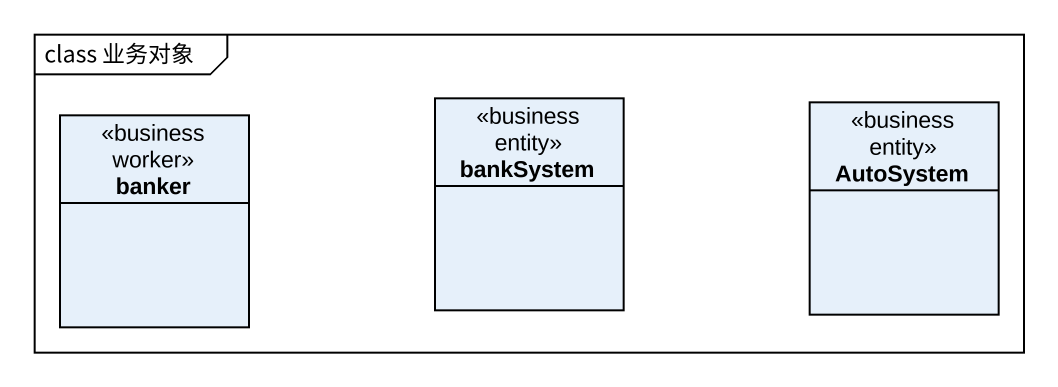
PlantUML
@startuml
mainframe class 业务对象
hide circle
hide empty members
class banker <<business worker>>
class bankSystem <<business entity>>
class AutoSystem <<business entity>>
@enduml
